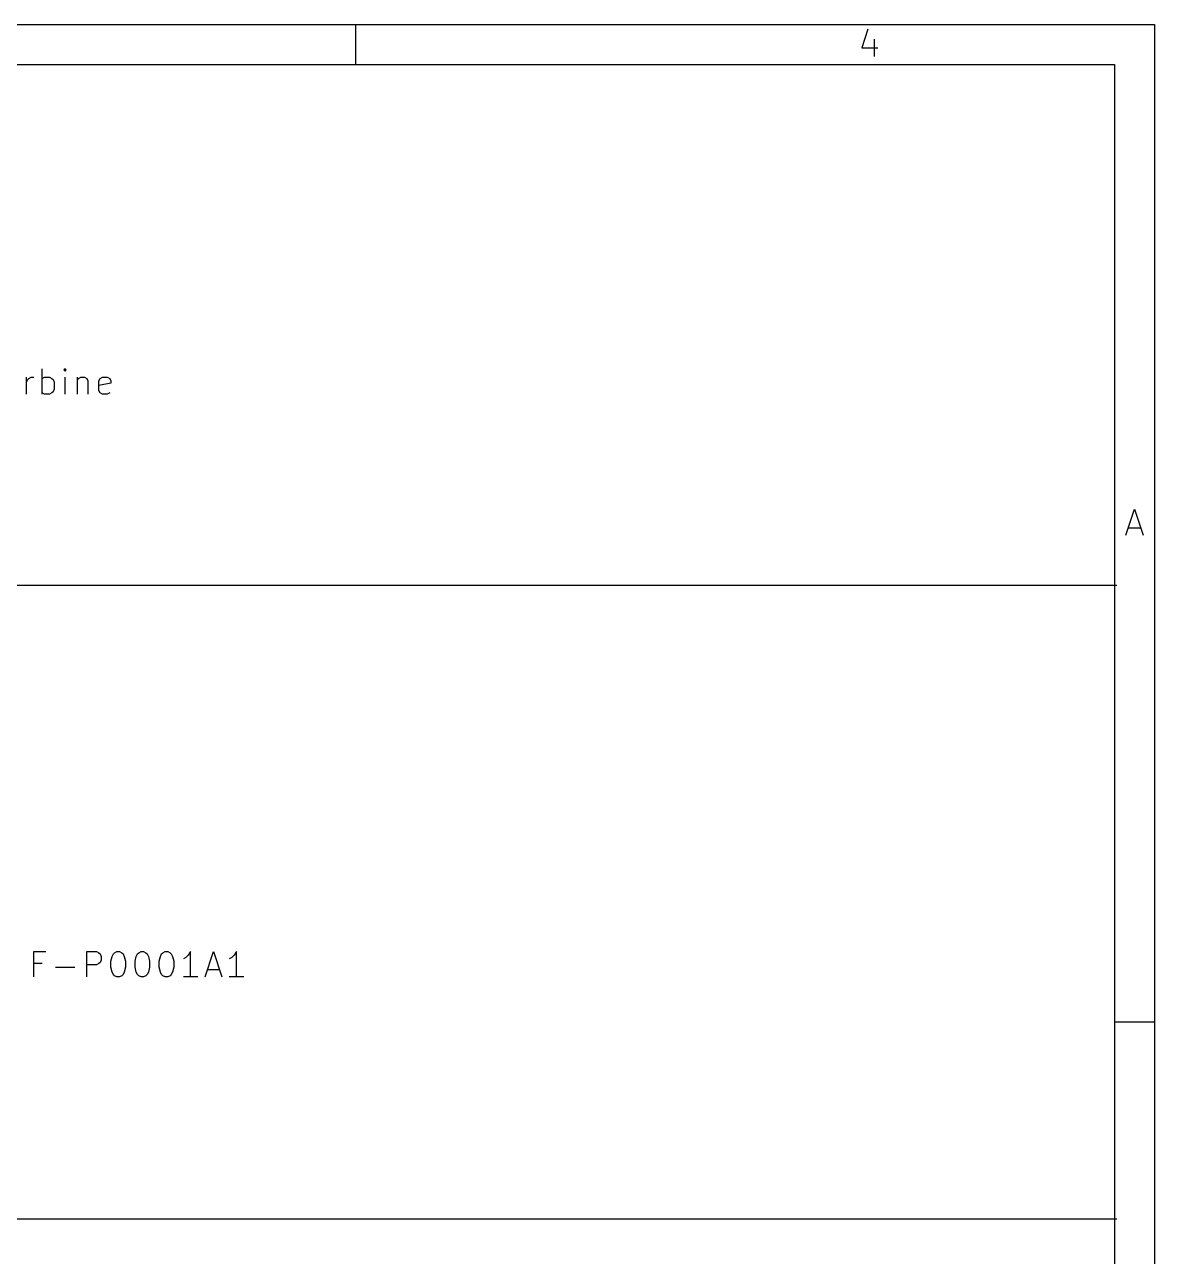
# Model space of a CAD drawing. Header units: inches. Extents: x 0.39 to 7.87, y -5.43 to -0.39.
# Drawn here: x 5.646 to 7.874, y -2.824 to -0.394 of the extents above; entities that cross this region are included whole.
import ezdxf

# ---------------------------------------------------------------- set-up
doc = ezdxf.new("R2010")
doc.units = ezdxf.units.IN
doc.header["$MEASUREMENT"] = 0
for name, color, linetype in [('GREENSIXTYFIVE', 129, 'CONTINUOUS'), ('LIGHTGREEN', 92, 'CONTINUOUS'), ('RED', 14, 'CONTINUOUS')]:
    doc.layers.add(name, color=color, linetype=linetype)

msp = doc.modelspace()

# ---------------------------------------------------------------- linework, layer by layer
at = {"layer": 'GREENSIXTYFIVE', "linetype": 'CONTINUOUS'}
for p, q in [((5.6496, -1.1228), (5.6496, -1.0895)), ((5.6496, -1.1228), (5.6496, -1.0895)), ((5.652, -1.0942), (5.6544, -1.0918)), ((5.652, -1.0942), (5.6544, -1.0918)), ((5.6544, -1.0918), (5.6591, -1.0895)), ((5.6544, -1.0918), (5.6591, -1.0895)), ((5.6591, -1.0895), (5.6639, -1.0895)), ((5.6591, -1.0895), (5.6639, -1.0895)), ((5.6806, -1.1228), (5.6806, -1.0728)), ((5.6806, -1.1228), (5.6806, -1.0728)), ((5.6806, -1.0918), (5.6853, -1.0895)), ((5.6806, -1.0918), (5.6853, -1.0895)), ((5.6853, -1.0895), (5.6949, -1.0895)), ((5.6853, -1.0895), (5.6949, -1.0895)), ((5.6949, -1.0895), (5.6996, -1.0918)), ((5.6949, -1.0895), (5.6996, -1.0918)), ((5.6996, -1.0918), (5.702, -1.0942)), ((5.6996, -1.0918), (5.702, -1.0942)), ((5.7258, -1.0728), (5.7234, -1.0752)), ((5.7258, -1.0728), (5.7234, -1.0752)), ((5.7234, -1.0752), (5.7258, -1.0776)), ((5.7234, -1.0752), (5.7258, -1.0776)), ((5.7282, -1.0752), (5.7258, -1.0728)), ((5.7258, -1.0728), (5.7258, -1.0776)), ((5.7282, -1.0752), (5.7258, -1.0728)), ((5.7258, -1.0728), (5.7258, -1.0776)), ((5.7258, -1.0776), (5.7282, -1.0752)), ((5.7258, -1.0776), (5.7282, -1.0752)), ((5.7258, -1.1228), (5.7258, -1.0895)), ((5.7258, -1.1228), (5.7258, -1.0895)), ((5.7496, -1.0895), (5.7496, -1.1228)), ((5.7496, -1.0895), (5.7496, -1.1228)), ((5.7496, -1.0942), (5.752, -1.0918)), ((5.7496, -1.0942), (5.752, -1.0918)), ((5.752, -1.0918), (5.7568, -1.0895)), ((5.752, -1.0918), (5.7568, -1.0895)), ((5.7568, -1.0895), (5.7639, -1.0895)), ((5.7568, -1.0895), (5.7639, -1.0895)), ((5.7639, -1.0895), (5.7687, -1.0918)), ((5.7639, -1.0895), (5.7687, -1.0918)), ((5.7687, -1.0918), (5.771, -1.0966)), ((5.7687, -1.0918), (5.771, -1.0966)), ((5.7925, -1.0966), (5.7948, -1.0918)), ((5.7925, -1.0966), (5.7948, -1.0918)), ((5.7948, -1.0918), (5.7996, -1.0895)), ((5.7948, -1.0918), (5.7996, -1.0895)), ((5.7996, -1.0895), (5.8091, -1.0895)), ((5.7996, -1.0895), (5.8091, -1.0895)), ((5.8091, -1.0895), (5.8139, -1.0918)), ((5.8091, -1.0895), (5.8139, -1.0918)), ((5.8139, -1.0918), (5.8163, -1.0966)), ((5.8139, -1.0918), (5.8163, -1.0966)), ((5.6496, -1.099), (5.652, -1.0942)), ((5.6496, -1.099), (5.652, -1.0942)), ((5.702, -1.118), (5.6996, -1.1204)), ((5.702, -1.118), (5.6996, -1.1204)), ((5.702, -1.0942), (5.7044, -1.099)), ((5.702, -1.0942), (5.7044, -1.099)), ((5.7044, -1.1133), (5.702, -1.118)), ((5.7044, -1.1133), (5.702, -1.118)), ((5.7044, -1.099), (5.7044, -1.1133)), ((5.7044, -1.099), (5.7044, -1.1133)), ((5.771, -1.0966), (5.771, -1.1228)), ((5.771, -1.0966), (5.771, -1.1228)), ((5.7925, -1.1157), (5.7925, -1.0966)), ((5.7925, -1.1157), (5.7925, -1.0966)), ((5.8163, -1.1014), (5.7925, -1.1061)), ((5.8163, -1.1014), (5.7925, -1.1061)), ((5.7948, -1.1204), (5.7925, -1.1157)), ((5.7948, -1.1204), (5.7925, -1.1157)), ((5.8163, -1.0966), (5.8163, -1.1014)), ((5.8163, -1.0966), (5.8163, -1.1014)), ((5.6853, -1.1228), (5.6806, -1.1204)), ((5.6853, -1.1228), (5.6806, -1.1204)), ((5.6949, -1.1228), (5.6853, -1.1228)), ((5.6949, -1.1228), (5.6853, -1.1228)), ((5.6996, -1.1204), (5.6949, -1.1228)), ((5.6996, -1.1204), (5.6949, -1.1228)), ((5.7996, -1.1228), (5.7948, -1.1204)), ((5.7996, -1.1228), (5.7948, -1.1204)), ((5.8091, -1.1228), (5.7996, -1.1228)), ((5.8091, -1.1228), (5.7996, -1.1228)), ((5.8139, -1.1204), (5.8091, -1.1228)), ((5.8139, -1.1204), (5.8091, -1.1228)), ((5.6639, -2.2728), (5.6639, -2.2228)), ((5.6639, -2.2228), (5.6877, -2.2228)), ((5.6639, -2.2728), (5.6639, -2.2228)), ((5.6639, -2.2228), (5.6877, -2.2228)), ((5.7687, -2.2728), (5.7687, -2.2228)), ((5.7687, -2.2228), (5.7877, -2.2228)), ((5.7687, -2.2728), (5.7687, -2.2228)), ((5.7687, -2.2228), (5.7877, -2.2228)), ((5.7877, -2.2228), (5.7925, -2.2252)), ((5.7877, -2.2228), (5.7925, -2.2252)), ((5.7925, -2.2252), (5.7949, -2.2276)), ((5.7925, -2.2252), (5.7949, -2.2276)), ((5.7949, -2.2276), (5.7972, -2.2323)), ((5.7949, -2.2276), (5.7972, -2.2323)), ((5.7972, -2.2323), (5.7972, -2.2395)), ((5.7972, -2.2323), (5.7972, -2.2395)), ((5.8163, -2.2418), (5.8187, -2.2323)), ((5.8163, -2.2418), (5.8187, -2.2323)), ((5.8187, -2.2323), (5.821, -2.2276)), ((5.8187, -2.2323), (5.821, -2.2276)), ((5.821, -2.2276), (5.8234, -2.2252)), ((5.821, -2.2276), (5.8234, -2.2252)), ((5.8234, -2.2252), (5.8282, -2.2228)), ((5.8234, -2.2252), (5.8282, -2.2228)), ((5.8282, -2.2228), (5.8329, -2.2228)), ((5.8282, -2.2228), (5.8329, -2.2228)), ((5.8329, -2.2228), (5.8377, -2.2252)), ((5.8329, -2.2228), (5.8377, -2.2252)), ((5.8377, -2.2252), (5.8401, -2.2276)), ((5.8377, -2.2252), (5.8401, -2.2276)), ((5.8401, -2.2276), (5.8425, -2.2323)), ((5.8401, -2.2276), (5.8425, -2.2323)), ((5.8425, -2.2323), (5.8449, -2.2418)), ((5.8425, -2.2323), (5.8449, -2.2418)), ((5.8639, -2.2418), (5.8663, -2.2323)), ((5.8639, -2.2418), (5.8663, -2.2323)), ((5.8663, -2.2323), (5.8687, -2.2276)), ((5.8663, -2.2323), (5.8687, -2.2276)), ((5.8687, -2.2276), (5.871, -2.2252)), ((5.8687, -2.2276), (5.871, -2.2252)), ((5.871, -2.2252), (5.8758, -2.2228)), ((5.871, -2.2252), (5.8758, -2.2228)), ((5.8758, -2.2228), (5.8806, -2.2228)), ((5.8758, -2.2228), (5.8806, -2.2228)), ((5.8806, -2.2228), (5.8853, -2.2252)), ((5.8806, -2.2228), (5.8853, -2.2252)), ((5.8853, -2.2252), (5.8877, -2.2276)), ((5.8853, -2.2252), (5.8877, -2.2276)), ((5.8877, -2.2276), (5.8901, -2.2323)), ((5.8877, -2.2276), (5.8901, -2.2323)), ((5.8901, -2.2323), (5.8925, -2.2418)), ((5.8901, -2.2323), (5.8925, -2.2418)), ((5.9115, -2.2418), (5.9139, -2.2323)), ((5.9115, -2.2418), (5.9139, -2.2323)), ((5.9139, -2.2323), (5.9163, -2.2276)), ((5.9139, -2.2323), (5.9163, -2.2276)), ((5.9163, -2.2276), (5.9187, -2.2252)), ((5.9163, -2.2276), (5.9187, -2.2252)), ((5.9187, -2.2252), (5.9234, -2.2228)), ((5.9187, -2.2252), (5.9234, -2.2228)), ((5.9234, -2.2228), (5.9282, -2.2228)), ((5.9234, -2.2228), (5.9282, -2.2228)), ((5.9282, -2.2228), (5.9329, -2.2252)), ((5.9282, -2.2228), (5.9329, -2.2252)), ((5.9329, -2.2252), (5.9353, -2.2276)), ((5.9329, -2.2252), (5.9353, -2.2276)), ((5.9353, -2.2276), (5.9377, -2.2323)), ((5.9353, -2.2276), (5.9377, -2.2323)), ((5.9377, -2.2323), (5.9401, -2.2418)), ((5.9377, -2.2323), (5.9401, -2.2418)), ((5.9639, -2.2347), (5.9591, -2.2371)), ((5.9639, -2.2347), (5.9591, -2.2371)), ((5.9687, -2.2299), (5.9639, -2.2347)), ((5.9687, -2.2299), (5.9639, -2.2347)), ((5.9734, -2.2228), (5.9687, -2.2299)), ((5.9734, -2.2228), (5.9687, -2.2299)), ((5.9734, -2.2728), (5.9734, -2.2228)), ((5.9734, -2.2728), (5.9734, -2.2228)), ((6.002, -2.2728), (6.0187, -2.2228)), ((6.002, -2.2728), (6.0187, -2.2228)), ((6.0187, -2.2228), (6.0353, -2.2728)), ((6.0187, -2.2228), (6.0353, -2.2728)), ((6.0544, -2.2347), (6.0496, -2.2371)), ((6.0544, -2.2347), (6.0496, -2.2371)), ((6.0591, -2.2299), (6.0544, -2.2347)), ((6.0591, -2.2299), (6.0544, -2.2347)), ((6.0639, -2.2228), (6.0591, -2.2299)), ((6.0639, -2.2228), (6.0591, -2.2299)), ((6.0639, -2.2728), (6.0639, -2.2228)), ((6.0639, -2.2728), (6.0639, -2.2228)), ((5.6806, -2.2466), (5.6639, -2.2466)), ((5.6806, -2.2466), (5.6639, -2.2466)), ((5.7068, -2.2538), (5.7449, -2.2538)), ((5.7068, -2.2538), (5.7449, -2.2538)), ((5.7877, -2.249), (5.7687, -2.249)), ((5.7877, -2.249), (5.7687, -2.249)), ((5.7925, -2.2466), (5.7877, -2.249)), ((5.7925, -2.2466), (5.7877, -2.249)), ((5.7949, -2.2442), (5.7925, -2.2466)), ((5.7949, -2.2442), (5.7925, -2.2466)), ((5.7972, -2.2395), (5.7949, -2.2442)), ((5.7972, -2.2395), (5.7949, -2.2442)), ((5.8163, -2.2538), (5.8163, -2.2418)), ((5.8163, -2.2538), (5.8163, -2.2418)), ((5.8187, -2.2633), (5.8163, -2.2538)), ((5.8187, -2.2633), (5.8163, -2.2538)), ((5.8449, -2.2538), (5.8425, -2.2633)), ((5.8449, -2.2538), (5.8425, -2.2633)), ((5.8449, -2.2418), (5.8449, -2.2538)), ((5.8449, -2.2418), (5.8449, -2.2538)), ((5.8639, -2.2538), (5.8639, -2.2418)), ((5.8639, -2.2538), (5.8639, -2.2418)), ((5.8663, -2.2633), (5.8639, -2.2538)), ((5.8663, -2.2633), (5.8639, -2.2538)), ((5.8925, -2.2538), (5.8901, -2.2633)), ((5.8925, -2.2538), (5.8901, -2.2633)), ((5.8925, -2.2418), (5.8925, -2.2538)), ((5.8925, -2.2418), (5.8925, -2.2538)), ((5.9115, -2.2538), (5.9115, -2.2418)), ((5.9115, -2.2538), (5.9115, -2.2418)), ((5.9139, -2.2633), (5.9115, -2.2538)), ((5.9139, -2.2633), (5.9115, -2.2538)), ((5.9401, -2.2538), (5.9377, -2.2633)), ((5.9401, -2.2538), (5.9377, -2.2633)), ((5.9401, -2.2418), (5.9401, -2.2538)), ((5.9401, -2.2418), (5.9401, -2.2538)), ((6.0068, -2.2585), (6.0306, -2.2585)), ((6.0068, -2.2585), (6.0306, -2.2585)), ((5.821, -2.268), (5.8187, -2.2633)), ((5.821, -2.268), (5.8187, -2.2633)), ((5.8234, -2.2704), (5.821, -2.268)), ((5.8234, -2.2704), (5.821, -2.268)), ((5.8282, -2.2728), (5.8234, -2.2704)), ((5.8282, -2.2728), (5.8234, -2.2704)), ((5.8329, -2.2728), (5.8282, -2.2728)), ((5.8329, -2.2728), (5.8282, -2.2728)), ((5.8377, -2.2704), (5.8329, -2.2728)), ((5.8377, -2.2704), (5.8329, -2.2728)), ((5.8401, -2.268), (5.8377, -2.2704)), ((5.8401, -2.268), (5.8377, -2.2704)), ((5.8425, -2.2633), (5.8401, -2.268)), ((5.8425, -2.2633), (5.8401, -2.268)), ((5.8687, -2.268), (5.8663, -2.2633)), ((5.8687, -2.268), (5.8663, -2.2633)), ((5.871, -2.2704), (5.8687, -2.268)), ((5.871, -2.2704), (5.8687, -2.268)), ((5.8758, -2.2728), (5.871, -2.2704)), ((5.8758, -2.2728), (5.871, -2.2704)), ((5.8806, -2.2728), (5.8758, -2.2728)), ((5.8806, -2.2728), (5.8758, -2.2728)), ((5.8853, -2.2704), (5.8806, -2.2728)), ((5.8853, -2.2704), (5.8806, -2.2728)), ((5.8877, -2.268), (5.8853, -2.2704)), ((5.8877, -2.268), (5.8853, -2.2704)), ((5.8901, -2.2633), (5.8877, -2.268)), ((5.8901, -2.2633), (5.8877, -2.268)), ((5.9163, -2.268), (5.9139, -2.2633)), ((5.9163, -2.268), (5.9139, -2.2633)), ((5.9187, -2.2704), (5.9163, -2.268)), ((5.9187, -2.2704), (5.9163, -2.268)), ((5.9234, -2.2728), (5.9187, -2.2704)), ((5.9234, -2.2728), (5.9187, -2.2704)), ((5.9282, -2.2728), (5.9234, -2.2728)), ((5.9282, -2.2728), (5.9234, -2.2728)), ((5.9329, -2.2704), (5.9282, -2.2728)), ((5.9329, -2.2704), (5.9282, -2.2728)), ((5.9353, -2.268), (5.9329, -2.2704)), ((5.9353, -2.268), (5.9329, -2.2704)), ((5.9377, -2.2633), (5.9353, -2.268)), ((5.9377, -2.2633), (5.9353, -2.268)), ((5.9877, -2.2728), (5.9591, -2.2728)), ((5.9877, -2.2728), (5.9591, -2.2728)), ((6.0782, -2.2728), (6.0496, -2.2728)), ((6.0782, -2.2728), (6.0496, -2.2728))]:
    msp.add_line(p, q, dxfattribs=at)
at = {"layer": 'LIGHTGREEN', "linetype": 'CONTINUOUS'}
for p, q in [((3.55, -1.5), (7.8, -1.5)), ((3.55, -2.75), (7.8, -2.75))]:
    msp.add_line(p, q, dxfattribs=at)
at = {"layer": 'RED', "linetype": 'CONTINUOUS'}
for p, q in [((0.3937, -0.3937), (7.8743, -0.3937)), ((6.2992, -0.4724), (6.2992, -0.3937)), ((7.3093, -0.4028), (7.2971, -0.4394)), ((7.8743, -0.3937), (7.8743, -5.4333)), ((7.3215, -0.4223), (7.3215, -0.4564)), ((7.2971, -0.4394), (7.3288, -0.4394)), ((0.4724, -0.4724), (7.7956, -0.4724)), ((7.7956, -0.4724), (7.7956, -5.3546)), ((7.8179, -1.4013), (7.8349, -1.3501)), ((7.8349, -1.3501), (7.852, -1.4013)), ((7.8227, -1.3867), (7.8471, -1.3867)), ((7.8743, -2.3622), (7.7956, -2.3622))]:
    msp.add_line(p, q, dxfattribs=at)

doc.saveas('drawing.dxf')
